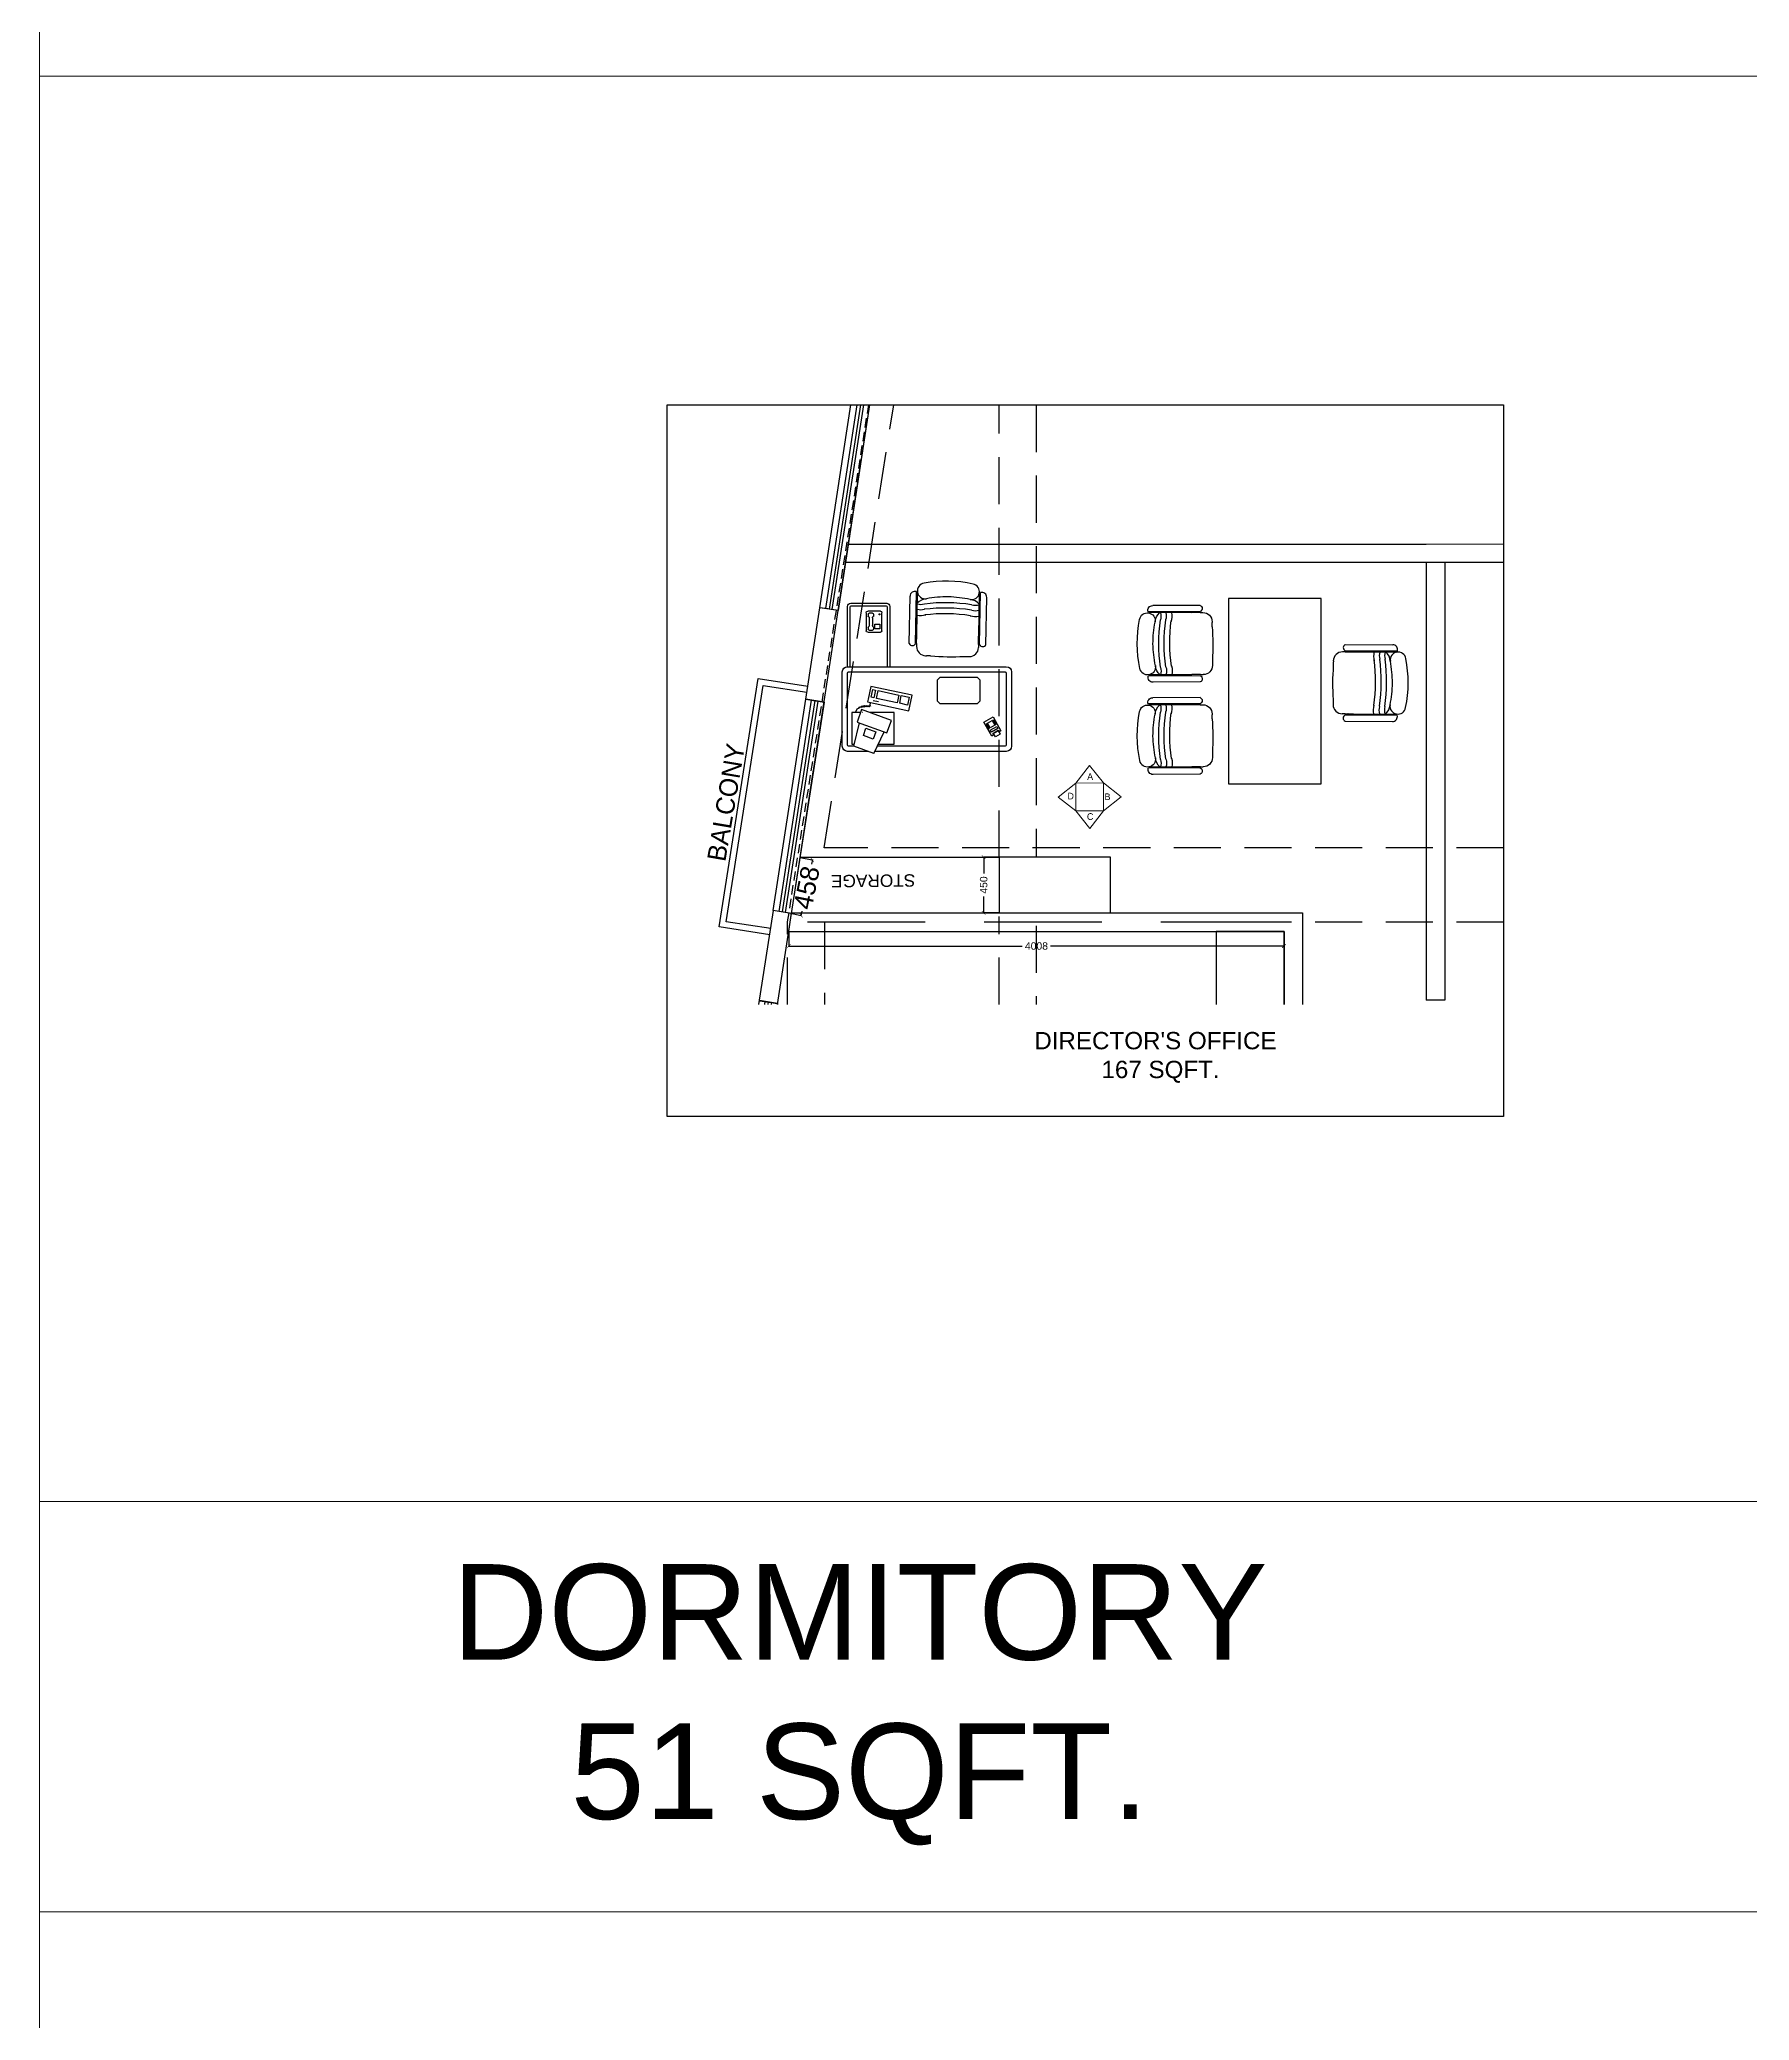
# Model space of a CAD drawing. Header units: millimetres. Extents: x 1464389 to 1998638, y -29162 to 256806.
# Drawn here: x 1520964 to 1534800, y 36818 to 52844 of the extents above; entities that cross this region are included whole.
import ezdxf

# ---------------------------------------------------------------- set-up
doc = ezdxf.new("R2010")
doc.units = ezdxf.units.MM
doc.header["$LTSCALE"] = 15
doc.header["$PDMODE"] = 35
for name, pattern in [('DASHED2', [0.375, 0.25, -0.125]), ('HIDDEN', [9.525, 6.35, -3.175]), ('JIS_02_1.2', [2.5, 1.25, -1.25])]:
    doc.linetypes.add(name, pattern=pattern)
doc.layers.get('0').update_dxf_attribs({"lineweight": 5})
for name, color, linetype in [('A-TEXT', 4, 'Continuous'), ('A-WNDW', 4, 'Continuous'), ('COLUMN', 14, 'Continuous'), ('FIRNTUR', 171, 'Continuous'), ('GFC Walls', 14, 'Continuous'), ('Layer 1', 7, 'Continuous'), ('NEW WALL', 5, 'Continuous'), ('S-beamline-7', 8, 'HIDDEN'), ('S-strc2-2', 2, 'Continuous'), ('Text', 250, 'Continuous')]:
    doc.layers.add(name, color=color, linetype=linetype)
for name, color, linetype, lineweight in [('dimension', 1, 'Continuous', 25), ('flooring', 251, 'JIS_02_1.2', 20), ('I-ANNO-SYMB', 6, 'Continuous', 20), ('LS_DR_TEXT', 7, 'Continuous', 13)]:
    doc.layers.add(name, color=color, linetype=linetype, lineweight=lineweight)
doc.layers.add('Furnitures', color=7, linetype='Continuous', lineweight=25, true_color=0x753b00)
doc.styles.add('ARIAL', font='arial.ttf')
doc.dimstyles.new('SC-25', dxfattribs={"dimtxt": 60, "dimasz": 30, "dimexe": 0, "dimexo": 0, "dimgap": 25, "dimtad": 0, "dimdec": 0, "dimzin": 0, "dimdsep": 46, "dimtxsty": 'ARIAL', "dimblk": 'ARCHTICK', "dimcen": 0.09, "dimdle": 3, "dimclrd": 251, "dimclre": 251, "dimclrt": 1, "dimadec": 0, "dimazin": 0, "dimtfac": 1, "dimtdec": 0, "dimtofl": 0, "dimtmove": 0, "dimatfit": 2, "dimfxl": 100, "dimtolj": 1, "dimtzin": 0, "dimarcsym": 0})

# ---------------------------------------------------------------- blocks, each defined once
blk = doc.blocks.new('_ArchTick')
at = {"color": 0, "linetype": 'ByBlock', "const_width": 0.15}
blk.add_lwpolyline([(-0.5, -0.5), (0.5, 0.5)], dxfattribs=at)
blk = doc.blocks.new('*D2375')
at = {"color": 251, "lineweight": -2, "ltscale": 0.25, "transparency": 16777216}
for p, q in [((1527027, 45629), (1527027, 45510)), ((1531034, 45629), (1531034, 45510)), ((1527024, 45510), (1528915, 45510)), ((1531037, 45510), (1529146, 45510))]:
    blk.add_line(p, q, dxfattribs=at)
at = {"layer": 'Defpoints', "color": 0, "ltscale": 0.25, "transparency": 16777216}
for p in [(1527027, 45629), (1531034, 45629), (1531034, 45510)]:
    blk.add_point(p, dxfattribs=at)
at = {"color": 251, "lineweight": -2, "ltscale": 0.25, "transparency": 16777216, "xscale": 30, "yscale": 30, "zscale": 30, "rotation": 180}
blk.add_blockref('_ArchTick', (1527027, 45510), dxfattribs=at)
at = {"color": 251, "lineweight": -2, "ltscale": 0.25, "transparency": 16777216, "xscale": 30, "yscale": 30, "zscale": 30}
blk.add_blockref('_ArchTick', (1531034, 45510), dxfattribs=at)
at = {"color": 1, "ltscale": 0.25, "transparency": 16777216, "insert": (1529031, 45510), "char_height": 60, "attachment_point": 5, "style": 'ARIAL'}
blk.add_mtext('\\A1;4008', dxfattribs=at)
blk = doc.blocks.new('DESK1')
at = {"layer": 'Furnitures'}
for p, q in [((0, 1.35), (0, 0.65)), ((0.244, 1.4), (0.05, 1.4)), ((0.05, 1.34), (0.05, 0.66)), ((0.109, 1.35), (0.06, 1.35)), ((0.089, 1.333), (0.114, 1.333)), ((0.089, 1.033), (0.089, 1.333)), ((0.297, 1.419), (0.109, 1.351)), ((0.109, 1.351), (0.163, 1.131)), ((0.297, 1.419), (0.397, 1.217)), ((1.55, 1.4), (0.307, 1.4)), ((1.54, 1.35), (0.331, 1.35)), ((0.34, 1.333), (0.489, 1.333)), ((0.489, 1.333), (0.489, 1.033)), ((1.55, 0.66), (1.55, 1.34)), ((1.6, 0.65), (1.6, 1.35)), ((0.139, 1.123), (0.421, 1.225)), ((0.293, 1.285), (0.199, 1.251)), ((0.199, 1.251), (0.224, 1.18)), ((0.224, 1.18), (0.318, 1.214)), ((0.318, 1.214), (0.293, 1.285)), ((0.421, 1.225), (0.464, 1.108)), ((1.413, 1.255), (1.338, 1.125)), ((1.338, 1.125), (1.425, 1.075)), ((1.358, 1.143), (1.383, 1.186)), ((1.365, 1.139), (1.358, 1.143)), ((1.39, 1.182), (1.365, 1.139)), ((1.398, 1.177), (1.373, 1.134)), ((1.373, 1.134), (1.416, 1.109)), ((1.383, 1.186), (1.39, 1.182)), ((1.409, 1.219), (1.398, 1.201)), ((1.398, 1.201), (1.461, 1.165)), ((1.441, 1.152), (1.398, 1.177)), ((1.471, 1.183), (1.409, 1.219)), ((1.431, 1.245), (1.413, 1.255)), ((1.416, 1.109), (1.441, 1.152)), ((1.431, 1.245), (1.422, 1.23)), ((1.422, 1.23), (1.474, 1.2)), ((1.449, 1.148), (1.424, 1.105)), ((1.425, 1.075), (1.5, 1.205)), ((1.447, 1.264), (1.429, 1.231)), ((1.429, 1.231), (1.472, 1.206)), ((1.431, 1.101), (1.456, 1.144)), ((1.491, 1.239), (1.447, 1.264)), ((1.456, 1.144), (1.449, 1.148)), ((1.461, 1.165), (1.471, 1.183)), ((1.472, 1.206), (1.491, 1.239)), ((1.474, 1.2), (1.483, 1.215)), ((1.5, 1.205), (1.483, 1.215)), ((0.172, 1.033), (0.089, 1.033)), ((0.125, 1.033), (0.14, 0.998)), ((0.182, 1.005), (0.139, 1.123)), ((0.14, 0.998), (0.152, 0.993)), ((0.152, 0.993), (0.156, 0.993)), ((0.156, 0.993), (0.156, 0.986)), ((0.156, 0.986), (0.164, 0.991)), ((0.164, 0.991), (0.164, 0.978)), ((0.164, 0.978), (0.174, 0.983)), ((0.174, 0.983), (0.178, 0.973)), ((0.178, 0.973), (0.184, 0.986)), ((0.464, 1.108), (0.182, 1.005)), ((0.184, 0.986), (0.186, 0.971)), ((0.186, 0.971), (0.19, 0.983)), ((0.19, 1.033), (0.189, 1.033)), ((0.19, 0.971), (0.201, 0.983)), ((0.19, 0.983), (0.19, 0.971)), ((0.201, 0.983), (0.201, 0.966)), ((0.201, 0.966), (0.211, 0.981)), ((0.211, 0.981), (0.207, 0.968)), ((0.207, 0.968), (0.219, 0.978)), ((0.219, 0.978), (0.221, 0.966)), ((0.221, 0.966), (0.231, 0.978)), ((0.231, 0.966), (0.239, 0.978)), ((0.231, 0.978), (0.231, 0.966)), ((0.239, 0.933), (0.63, 1.016)), ((0.239, 0.978), (0.241, 0.968)), ((0.241, 0.968), (0.249, 0.978)), ((0.249, 0.966), (0.258, 0.978)), ((0.249, 0.978), (0.249, 0.966)), ((0.489, 1.033), (0.258, 1.033)), ((0.258, 0.978), (0.262, 0.968)), ((0.262, 0.968), (0.268, 0.973)), ((0.268, 0.973), (0.264, 0.954)), ((0.264, 0.954), (0.27, 0.939)), ((0.518, 0.941), (0.322, 0.899)), ((0.534, 0.868), (0.518, 0.941)), ((0.616, 0.962), (0.543, 0.946)), ((0.543, 0.946), (0.558, 0.873)), ((0.632, 0.888), (0.616, 0.962)), ((0.63, 1.016), (0.661, 0.869)), ((0.925, 0.95), (0.9, 0.925)), ((1.275, 0.95), (0.925, 0.95)), ((1.3, 0.925), (1.275, 0.95)), ((1.424, 1.105), (1.431, 1.101)), ((0.244, 0.908), (0.239, 0.933)), ((0.27, 0.786), (0.244, 0.908)), ((0.661, 0.869), (0.27, 0.786)), ((0.298, 0.894), (0.274, 0.889)), ((0.274, 0.889), (0.289, 0.816)), ((0.289, 0.816), (0.314, 0.821)), ((0.293, 0.919), (0.342, 0.929)), ((0.314, 0.821), (0.298, 0.894)), ((0.322, 0.899), (0.338, 0.826)), ((0.338, 0.826), (0.534, 0.868)), ((0.558, 0.873), (0.632, 0.888)), ((0.9, 0.925), (0.9, 0.725)), ((1.3, 0.725), (1.3, 0.925)), ((0.05, 0.6), (0.05, 0.03)), ((0.05, 0.6), (1.55, 0.6)), ((0.06, 0.65), (1.54, 0.65)), ((0.075, 0.6), (0.075, 0.035)), ((0.425, 0.035), (0.425, 0.6)), ((0.45, 0.03), (0.45, 0.6)), ((0.9, 0.725), (0.925, 0.7)), ((0.925, 0.7), (1.275, 0.7)), ((1.275, 0.7), (1.3, 0.725)), ((0.225, 0.09), (0.225, 0.26)), ((0.24, 0.275), (0.36, 0.275)), ((0.245, 0.228), (0.245, 0.245)), ((0.247, 0.223), (0.253, 0.217)), ((0.255, 0.255), (0.285, 0.255)), ((0.255, 0.138), (0.255, 0.212)), ((0.285, 0.138), (0.285, 0.212)), ((0.287, 0.217), (0.293, 0.223)), ((0.295, 0.228), (0.295, 0.245)), ((0.308, 0.243), (0.308, 0.197)), ((0.355, 0.243), (0.308, 0.243)), ((0.308, 0.197), (0.355, 0.197)), ((0.355, 0.197), (0.355, 0.243)), ((0.375, 0.26), (0.375, 0.09)), ((0.08, 0), (0.42, 0)), ((0.085, 0.025), (0.415, 0.025)), ((0.36, 0.075), (0.24, 0.075)), ((0.245, 0.105), (0.245, 0.122)), ((0.253, 0.133), (0.247, 0.127)), ((0.285, 0.095), (0.255, 0.095)), ((0.287, 0.133), (0.293, 0.127)), ((0.295, 0.105), (0.295, 0.122)), ((0.347, 0.109), (0.347, 0.101)), ((0.355, 0.109), (0.347, 0.109)), ((0.347, 0.101), (0.355, 0.101)), ((0.355, 0.101), (0.355, 0.109))]:
    blk.add_line(p, q, dxfattribs=at)
for centre, radius, start, end in [((0.05, 1.35), 0.05, 90, 180), ((0.06, 1.34), 0.01, 90, 180), ((1.54, 1.34), 0.01, 0, 90), ((1.55, 1.35), 0.05, 0, 90), ((0.05, 0.65), 0.05, 180, 270), ((0.06, 0.66), 0.01, 180, 270), ((1.54, 0.66), 0.01, 270, 0), ((1.54, 0.66), 0.01, 270, 0), ((1.55, 0.65), 0.05, 270, 0), ((0.24, 0.26), 0.015, 90, 180), ((0.255, 0.245), 0.01, 90, 180), ((0.252, 0.228), 0.0075, 180, 225), ((0.248, 0.212), 0.0075, 0, 45), ((0.285, 0.245), 0.01, 0, 90), ((0.293, 0.212), 0.0075, 135, 180), ((0.288, 0.228), 0.0075, 315, 0), ((0.36, 0.26), 0.015, 0, 90), ((0.08, 0.03), 0.03, 180, 270), ((0.085, 0.035), 0.01, 180, 270), ((0.24, 0.09), 0.015, 180, 270), ((0.252, 0.122), 0.0075, 135, 180), ((0.255, 0.105), 0.01, 180, 270), ((0.248, 0.138), 0.0075, 315, 0), ((0.292, 0.138), 0.007, 180, 225), ((0.285, 0.105), 0.01, 270, 0), ((0.288, 0.122), 0.007, 0, 45), ((0.36, 0.09), 0.015, 270, 0), ((0.415, 0.035), 0.01, 270, 0), ((0.42, 0.03), 0.03, 270, 0)]:
    blk.add_arc(centre, radius, start, end, dxfattribs=at)
blk = doc.blocks.new('office chair')
at = {"layer": 'Furnitures'}
for p, q in [((696650, -202713), (697033, -202715)), ((696553, -202846), (696553, -202853)), ((696553, -202886), (696553, -202853)), ((696650, -202772), (696628, -202772)), ((696650, -202763), (697071, -202765)), ((696650, -202772), (696717, -202773)), ((696718, -202772), (697065, -202774)), ((696551, -203158), (696551, -203199)), ((696648, -203273), (696625, -203273)), ((696648, -203273), (696716, -203273)), ((696648, -203282), (697069, -203285)), ((696648, -203333), (697031, -203335)), ((696716, -203274), (697064, -203275))]:
    blk.add_line(p, q, dxfattribs=at)
for centre, radius, start, end in [((696661, -202738), 27.5, 114.171, 245.4042), ((697035, -202753), 38.1, 341.1669, 92.3476), ((698462, -203032), 1915, 175.6151, 183.7683), ((696627, -202846), 74.1, 89.6917, 179.6917), ((697037, -202802), 158, 169.5141, 195.2469), ((695575, -203014), 1320, 351.6607, 7.7227), ((697037, -202802), 112, 165.5668, 195.2469), ((695575, -203014), 1366, 351.6607, 7.7227), ((697080, -202802), 112, 165.5668, 195.2469), ((695618, -203015), 1366, 351.6607, 7.7227), ((696912, -202852), 102, 2.5152, 49.9646), ((697077, -202837), 63.6, 9.5905, 189.4439), ((695983, -203040), 1049, 0.8484, 10.5631), ((696198, -203020), 961, 347.7816, 11.6018), ((695983, -202998), 1049, 348.8203, 358.535), ((696625, -203199), 74.1, 179.6917, 269.6917), ((697034, -203243), 158, 165.5668, 191.3999), ((696910, -203196), 102, 309.0053, 356.8682), ((697075, -203212), 63.6, 169.9395, 349.7929), ((696660, -203308), 27.5, 113.9792, 245.2124), ((696660, -203298), 27.5, 63.4289, 65.6645), ((697034, -203243), 112, 165.5668, 196.3571), ((697078, -203243), 112, 165.5668, 196.3571), ((697033, -203297), 38.1, 267.0357, 18.2165)]:
    blk.add_arc(centre, radius, start, end, dxfattribs=at)
blk = doc.blocks.new('*D1661')
at = {"layer": 'Defpoints', "color": 0, "ltscale": 0.25, "transparency": 16777216}
for p in [(1528604, 46229), (1528729, 46229), (1528729, 45779)]:
    blk.add_point(p, dxfattribs=at)
at = {"layer": 'dimension', "color": 251, "lineweight": -2, "ltscale": 0.25, "transparency": 16777216}
for p, q in [((1528604, 46232), (1528604, 46096)), ((1528729, 46229), (1528604, 46229)), ((1528604, 45776), (1528604, 45911)), ((1528729, 45779), (1528604, 45779))]:
    blk.add_line(p, q, dxfattribs=at)
at = {"layer": 'dimension', "color": 251, "lineweight": -2, "ltscale": 0.25, "transparency": 16777216, "xscale": 30, "yscale": 30, "zscale": 30}
for p, rotation in [((1528604, 46229), 90), ((1528604, 45779), 270)]:
    blk.add_blockref('_ArchTick', p, dxfattribs=dict(at, rotation=rotation))
at = {"layer": 'dimension', "color": 1, "ltscale": 0.25, "transparency": 16777216, "insert": (1528604, 46004), "char_height": 60, "attachment_point": 5, "rotation": 90, "style": 'ARIAL'}
blk.add_mtext('\\A1;450', dxfattribs=at)
blk = doc.blocks.new('*D2376')
at = {"layer": 'Defpoints', "color": 0, "ltscale": 0.25, "transparency": 16777216}
for p in [(1527119, 46227), (1527028, 45778), (1527127, 45758)]:
    blk.add_point(p, dxfattribs=at)
at = {"layer": 'dimension', "color": 251, "lineweight": -2, "ltscale": 0.25, "transparency": 16777216}
for p, q in [((1527119, 46227), (1527217, 46207)), ((1527218, 46210), (1527210, 46172)), ((1527028, 45778), (1527127, 45758)), ((1527126, 45755), (1527134, 45792))]:
    blk.add_line(p, q, dxfattribs=at)
at = {"layer": 'dimension', "color": 251, "lineweight": -2, "ltscale": 0.25, "transparency": 16777216, "xscale": 30, "yscale": 30, "zscale": 30}
for p, rotation in [((1527217, 46207), 78.59385476886138), ((1527127, 45758), 258.5938547688613)]:
    blk.add_blockref('_ArchTick', p, dxfattribs=dict(at, rotation=rotation))
at = {"layer": 'dimension', "color": 1, "ltscale": 0.25, "transparency": 16777216, "insert": (1527172, 45982), "char_height": 60, "attachment_point": 5, "rotation": 78.5939, "style": 'ARIAL'}
blk.add_mtext('\\A1;{\\H2.5x;458}', dxfattribs=at)

msp = doc.modelspace()

# ---------------------------------------------------------------- linework, layer by layer
at = {"ltscale": 0.25}
for p, q in [((1520964.5, 52549.1), (1566247, 52549.1)), ((1527509.6, 48762.8), (1532810.2, 48762.8)), ((1520964.5, 41015.1), (1566247, 41015.1)), ((1520964.5, 37694.8), (1566247, 37694.8))]:
    msp.add_line(p, q, dxfattribs=at)
for p, q in [((1526936.8, 45045.6), (1526788.6, 45068.9)), ((1526936.4, 45042.9), (1526793.3, 45065.4))]:
    msp.add_line(p, q)
msp.add_lwpolyline([(1520964.5, 232978.4), (1662718.6, 232978.4), (1662718.6, -21144.5), (1520964.5, -21144.5)], close=True)
at = {"layer": 'A-WNDW', "ltscale": 0.5}
for p, q in [((1527428.7, 48224), (1527280.5, 48247.3)), ((1527049, 45774), (1526900.8, 45797.3)), ((1527049, 45774.3), (1526900.9, 45797.6))]:
    msp.add_line(p, q, dxfattribs=at)
for points in [[(1527680.5, 49888), (1527426.5, 48224.4), (1527278.3, 48247.7), (1527528.8, 49888)], [(1527632.1, 49888), (1527375.4, 48232.5), (1527326, 48240.1), (1527581.5, 49888)], [(1527606.9, 49888), (1527352.4, 48236)], [(1526783.5, 45035.8), (1526788.6, 45068.9), (1526936.8, 45045.6), (1526935.3, 45035.8)], [(1526832.4, 45035.8), (1526836.3, 45061.3), (1526885.7, 45053.7), (1526883, 45035.8)], [(1526861, 45057.5), (1526857.7, 45035.8)]]:
    msp.add_lwpolyline(points, dxfattribs=at)
at = {"layer": 'COLUMN', "color": 240, "true_color": 0xed1f24}
msp.add_lwpolyline([(1529629, 45778.8), (1529629, 46228.8), (1528729, 46228.8), (1528729, 45778.8)], close=True, dxfattribs=at)
at = {"layer": 'flooring', "ltscale": 0.2}
msp.add_lwpolyline([(1531444.7, 48762.8), (1532810.2, 48762.9)], dxfattribs=at)
at = {"layer": 'Furnitures'}
msp.add_lwpolyline([(1531335.9, 48322.4), (1530585.9, 48322.4), (1530585.9, 46822.4), (1531335.9, 46822.4)], close=True, dxfattribs=at)
at = {"layer": 'Furnitures', "ltscale": 0.25}
msp.add_lwpolyline([(1531034.4, 45035.8), (1531034.4, 45628.8), (1530484.4, 45628.8), (1530484.4, 45035.8)], dxfattribs=at)
at = {"layer": 'GFC Walls'}
for p, q in [((1527490.8, 48640.2), (1527605.6, 49386.4)), ((1526785.3, 45035.8), (1526903.1, 45797.2)), ((1526936.4, 45042.9), (1526788.2, 45066.2)), ((1526936.8, 45045.6), (1526788.6, 45068.9))]:
    msp.add_line(p, q, dxfattribs=at)
at = {"layer": 'I-ANNO-SYMB'}
for points in [[(1529348.5, 46828.4), (1529460, 46970.6), (1529573.8, 46829.3), (1529348.5, 46828.4)], [(1529349.4, 46603.1), (1529207.2, 46714.6), (1529348.5, 46828.4), (1529349.4, 46603.1)], [(1529573.8, 46829.3), (1529716, 46717.8), (1529574.7, 46604.1), (1529573.8, 46829.3)], [(1529574.7, 46604.1), (1529463.2, 46461.8), (1529349.4, 46603.1), (1529574.7, 46604.1)]]:
    msp.add_lwpolyline(points, dxfattribs=at)
at = {"layer": 'Layer 1'}
msp.add_line((1527026.6, 45628.8), (1527049.7, 45778.8), dxfattribs=at)
msp.add_lwpolyline([(1526935.3, 45035.8), (1527682.8, 49888)], dxfattribs=at)
at = {"layer": 'NEW WALL'}
for p, q in [((1527026.6, 45628.8), (1527049.7, 45778.8)), ((1527049.7, 45778.8), (1531184.4, 45778.8)), ((1527026.6, 45628.8), (1531034.4, 45628.8)), ((1532334.4, 45073), (1532184.4, 45073))]:
    msp.add_line(p, q, dxfattribs=at)
for points in [[(1532810.2, 48612.8), (1527486.3, 48612.8), (1527509.6, 48762.8), (1532184.4, 48762.8)], [(1532184.4, 48612.8), (1532184.4, 45073)], [(1532334.4, 48612.8), (1532334.4, 45073)], [(1531184.4, 45778.8), (1531184.4, 45035.8)], [(1531034.4, 45628.8), (1531034.4, 45035.8)]]:
    msp.add_lwpolyline(points, dxfattribs=at)
at = {"layer": 'S-beamline-7', "color": 9, "ltscale": 4, "true_color": 0xc7c8ca}
for points in [[(1527313.7, 46305.9), (1527875.9, 49888)], [(1528729, 46226.7), (1528729, 49888)], [(1529029, 49888), (1529029, 46228.8)], [(1532810.2, 46303.8), (1527313.7, 46303.8)], [(1532810.2, 46303.8), (1527313.7, 46303.8)], [(1527017.1, 45035.8), (1527017.1, 45703.8)], [(1527317.1, 45703.8), (1527317.1, 45035.8)], [(1528729, 45035.8), (1528729, 45749.9)], [(1529029, 45674.9), (1529029, 45035.8)], [(1532810.2, 45703.8), (1530988.9, 45703.8)], [(1532810.2, 45703.8), (1530988.9, 45703.8)]]:
    msp.add_lwpolyline(points, dxfattribs=at)
at = {"layer": 'S-beamline-7', "ltscale": 10}
msp.add_lwpolyline([(1530988.9, 45703.8), (1527017.1, 45703.8)], dxfattribs=at)
msp.add_lwpolyline([(1530988.9, 45703.8), (1527017.1, 45703.8)], dxfattribs=at)

# ---------------------------------------------------------------- block references
at = {"layer": 'FIRNTUR', "xscale": -856.1509083607388, "yscale": 856.1509083607388, "zscale": 856.1509083607388, "rotation": 180}
msp.add_blockref('DESK1', (1527459.9, 48283.9), dxfattribs=at)
at = {"layer": 'Furnitures', "rotation": 89.33281734116945}
msp.add_blockref('office chair', (1317191, -646285), dxfattribs=at)
at = {"layer": 'Furnitures', "xscale": -1}
for p in [(2227005.5, 250979.6), (2227005.5, 250233.7)]:
    msp.add_blockref('office chair', p, dxfattribs=at)
at = {"layer": 'Furnitures'}
msp.add_blockref('office chair', (834880.5, 250662.4), dxfattribs=at)

# ---------------------------------------------------------------- texts
at = {"layer": 'LS_DR_TEXT', "char_height": 54.1, "attachment_point": 7, "rotation": 0.23039}
for s, insert in [('A', (1529441.5, 46854.1)), ('D', (1529282.1, 46696.1)), ('B', (1529581.9, 46690.5)), ('C', (1529439.5, 46530))]:
    msp.add_mtext_dynamic_manual_height_columns(s, width=55.628, gutter_width=202.9, heights=[0], dxfattribs=dict(at, insert=insert))
at = {"layer": 'Text', "insert": (1527368.4, 45984.4), "char_height": 100, "width": 2858.77, "attachment_point": 3, "rotation": 180.57479, "style": 'ARIAL'}
msp.add_mtext('STORAGE', dxfattribs=at)
at = {"layer": 'Text', "ltscale": 0.25, "insert": (1529013.6, 44403.1), "char_height": 140, "attachment_point": 7, "style": 'ARIAL'}
msp.add_mtext_dynamic_manual_height_columns("\\pxt5;DIRECTOR'S OFFICE \\P          167 SQFT.", width=2828.537, gutter_width=250, heights=[0], dxfattribs=at)
at = {"layer": 'Text', "color": 3, "insert": (1522321.5, 38234.3), "char_height": 773.265, "attachment_point": 7, "style": 'ARIAL'}
msp.add_mtext_dynamic_manual_height_columns('\\pxqc,t5;DORMITORY\\P51 SQFT.', width=10558.93, gutter_width=250, heights=[0], dxfattribs=at)

# ---------------------------------------------------------------- dimensions: what is measured, and where the dimension line sits
at = {"ltscale": 0.25}
dim = msp.add_linear_dim(base=(1531034.4, 45510.2), p1=(1527026.6, 45628.8), p2=(1531034.4, 45628.8), angle=180, dimstyle='SC-25', dxfattribs=at)
dim.commit()
dim.dimension.update_dxf_attribs({"geometry": '*D2375', "text_midpoint": (1529030.5, 45510.2)})
at = {"layer": 'dimension', "ltscale": 0.25}
dim = msp.add_linear_dim(base=(1528604.2, 46228.8), p1=(1528729, 45778.8), p2=(1528729, 46228.8), angle=90, dimstyle='SC-25', dxfattribs=at)
dim.commit()
dim.dimension.update_dxf_attribs({"geometry": '*D1661', "text_midpoint": (1528604.2, 46003.8)})

# ---------------------------------------------------------------- next in the draw order: texts
at = {"layer": 'A-TEXT', "insert": (1526364.9, 46212.1), "char_height": 150, "width": 2948.937, "attachment_point": 1, "rotation": 80.34762, "bg_fill": 2}
msp.add_mtext('BALCONY', dxfattribs=at)

# ---------------------------------------------------------------- next in the draw order: linework, layer by layer
msp.add_line((1527312.3, 47483.1), (1527164.1, 47506.4))
at = {"layer": 'A-WNDW', "ltscale": 0.5}
for points in [[(1527047.3, 45774.3), (1526899.2, 45797.6), (1527164.2, 47507.2), (1527312.4, 47483.9)], [(1527261.4, 47492), (1526998, 45782.1), (1526948.5, 45789.7), (1527211.9, 47499.6)]]:
    msp.add_lwpolyline(points, close=True, dxfattribs=at)
msp.add_lwpolyline([(1527236.7, 47495.8), (1526973.3, 45785.9)], dxfattribs=at)
at = {"layer": 'Furnitures', "ltscale": 0.25}
msp.add_line((1528729, 46226.7), (1527117.5, 46226.7), dxfattribs=at)
at = {"layer": 'GFC Walls'}
for p, q in [((1527164.1, 47506.4), (1527278.3, 48247.7)), ((1527312.4, 47483.9), (1527164.2, 47507.2)), ((1527312.4, 47483.9), (1527164.2, 47507.2)), ((1527113.3, 46190.1), (1527228.1, 46936.3))]:
    msp.add_line(p, q, dxfattribs=at)
at = {"layer": 'GFC Walls', "color": 252, "linetype": 'DASHED2', "ltscale": 20, "true_color": 0x939598}
msp.add_lwpolyline([(1527017.1, 45705.9), (1527673.5, 49888)], dxfattribs=at)
at = {"layer": 'Layer 1'}
for points in [[(1526872.8, 45601.4), (1526464, 45665.5), (1526779.2, 47675.2), (1527180.4, 47612.3)], [(1526880.4, 45650.8), (1526521.2, 45707.2), (1526820.9, 47618.1), (1527172.8, 47562.9)]]:
    msp.add_lwpolyline(points, dxfattribs=at)
at = {"layer": 'S-strc2-2', "ltscale": 0.25}
msp.add_lwpolyline([(1526041.8, 49888), (1532810.2, 49888), (1532810.2, 44130.5), (1526041.8, 44130.5)], close=True, dxfattribs=at)

# ---------------------------------------------------------------- next in the draw order: dimensions: what is measured, and where the dimension line sits
at = {"layer": 'dimension', "ltscale": 0.25}
dim = msp.add_aligned_dim(p1=(1527119, 46226.7), p2=(1527028.3, 45777.5), distance=100.3, text='{\\H2.5x;<>}', dimstyle='SC-25', dxfattribs=at)
dim.commit()
dim.dimension.update_dxf_attribs({"geometry": '*D2376', "text_midpoint": (1527172, 45982.3)})

doc.saveas('drawing.dxf')
